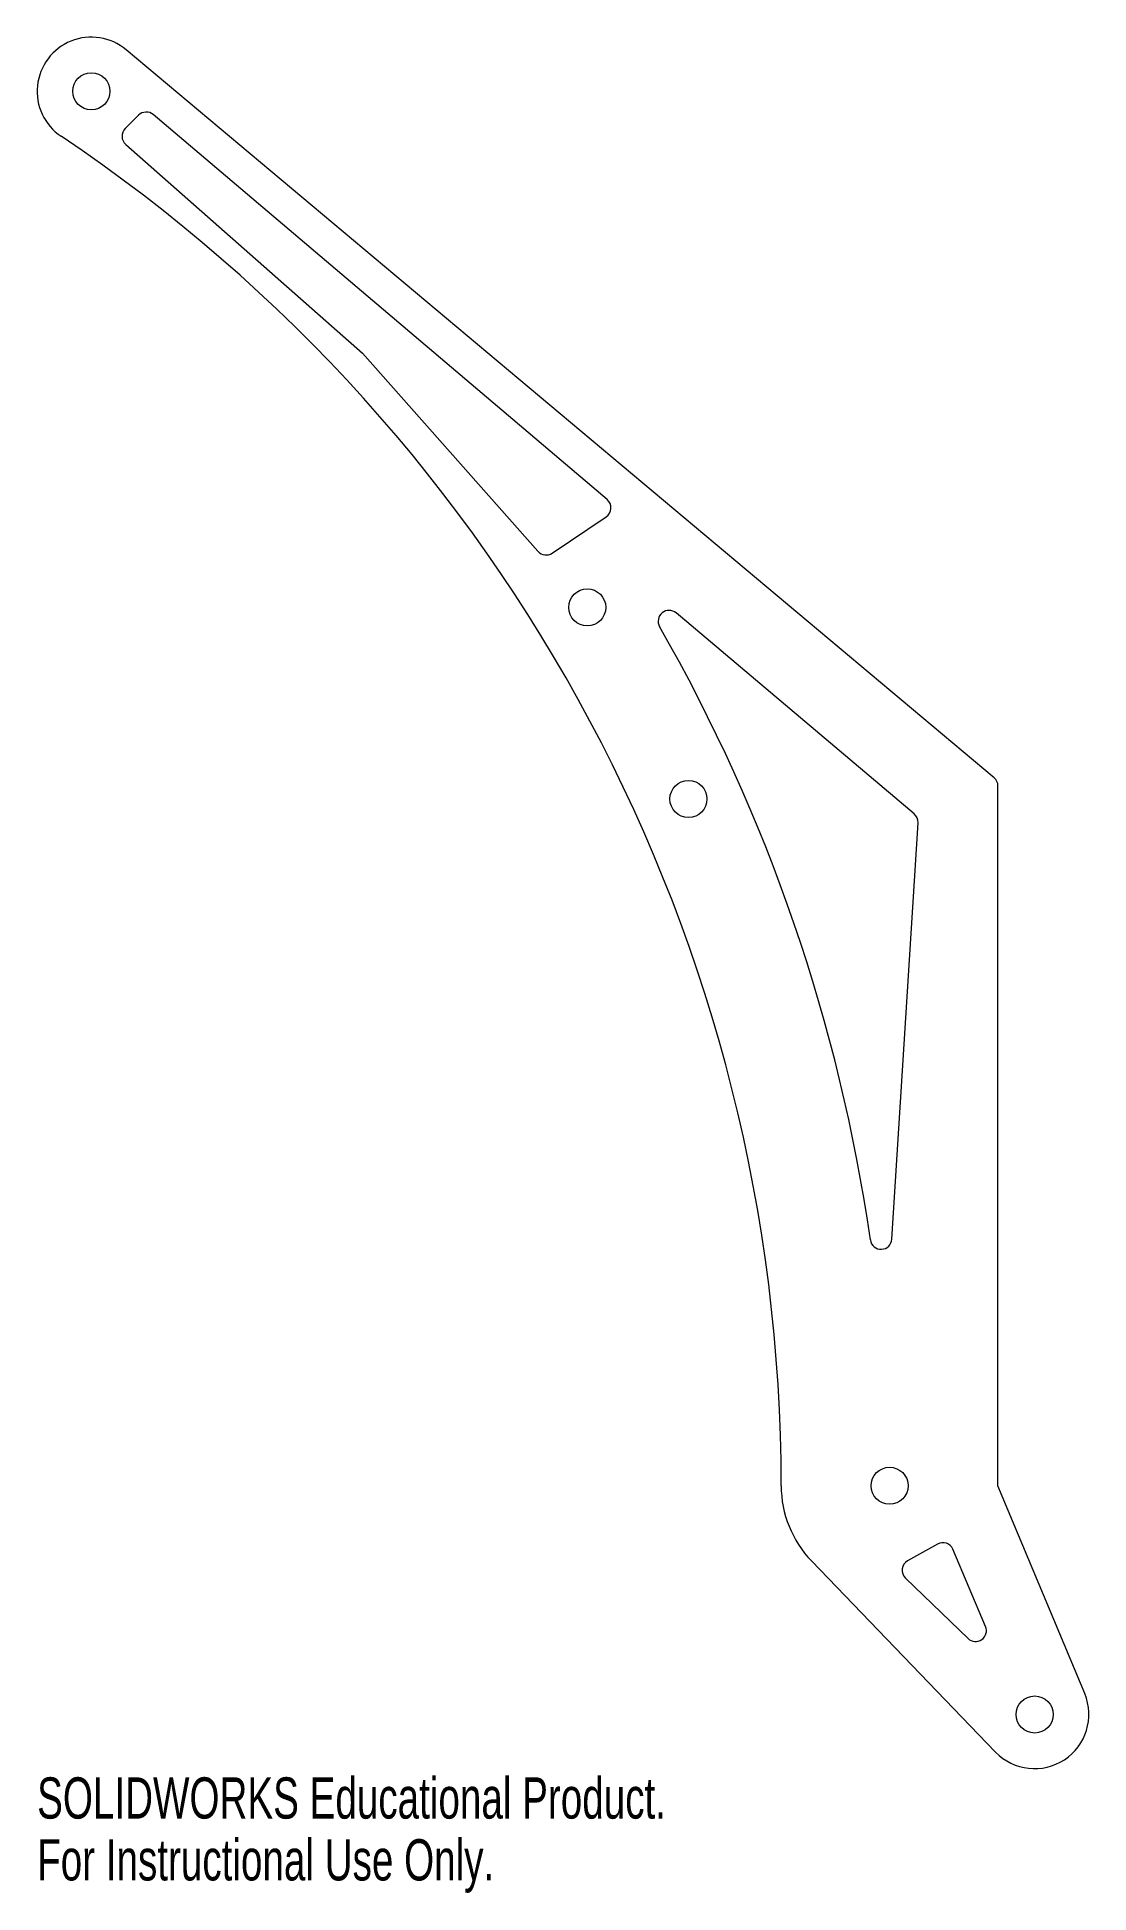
# Model space of a CAD drawing. Header units: inches. Extents: x -3.93 to 0.92, y -1.88 to 6.69.
import ezdxf

# ---------------------------------------------------------------- set-up
doc = ezdxf.new("R2010")
doc.units = ezdxf.units.IN
doc.header["$MEASUREMENT"] = 0
doc.styles.add('SLDTEXTSTYLE0', font='TXT', dxfattribs={"width": 0.7})

msp = doc.modelspace()

# ---------------------------------------------------------------- linework, layer by layer
at = {"color": 7, "linetype": 'Continuous', "lineweight": 15}
for p, q in [((0.4821, 3.2678), (-3.5217, 6.6274)), ((-3.4645, 6.3253), (-3.5262, 6.2639)), ((-1.303, 4.5515), (-3.3969, 6.328)), ((-3.524, 6.1909), (-2.4308, 5.2268)), ((-2.4308, 5.2268), (-1.6221, 4.3128)), ((-1.5567, 4.3044), (-1.3075, 4.4719)), ((0.1135, 3.1011), (-0.9852, 4.0284)), ((0.5, 0), (0.5, 3.2295)), ((0.0107, 1.1384), (0.1312, 3.0598)), ((0.9, -0.9595), (0.5, 0)), ((0.2216, -0.2692), (0.0833, -0.3469)), ((0.4427, -0.6495), (0.2921, -0.2934)), ((-0.3602, -0.3468), (0.4892, -1.2291)), ((0.0731, -0.4265), (0.362, -0.7049))]:
    msp.add_line(p, q, dxfattribs=at)
for centre in [(-3.6824, 6.4359), (-1.3948, 4.0539), (-0.9278, 3.1696), (0, 0), (0.6693, -1.0557)]:
    msp.add_circle(centre, 0.0855, dxfattribs=at)
for centre, radius, start, end in [((-3.6824, 6.4359), 0.25, 50, 236.14412), ((-3.4292, 6.2899), 0.05, 49.68788, 134.87156), ((-3.4909, 6.2284), 0.05, 134.87156, 228.58971), ((-8, 0), 7.5, 0, 56.14412), ((-1.3354, 4.5134), 0.05, 303.89494, 49.68788), ((-1.5846, 4.3459), 0.05, 221.50403, 303.89494), ((-1.0175, 3.9902), 0.05, 49.83802, 209.74581), ((-8, 0), 7.9922, 8.16025, 29.74581), ((0.45, 3.2295), 0.05, 0, 50), ((0.0813, 3.0629), 0.05, 356.41211, 49.83802), ((-0.0392, 1.1415), 0.05, 188.16025, 356.41211), ((0, 0), 0.5, 180, 223.90933), ((0.2461, -0.3128), 0.05, 22.92525, 119.32499), ((0.1078, -0.3905), 0.05, 119.32499, 226.05022), ((0.3967, -0.6689), 0.05, 226.05022, 22.92525), ((0.6693, -1.0557), 0.25, 223.90933, 22.63102)]:
    msp.add_arc(centre, radius, start, end, dxfattribs=at)

# ---------------------------------------------------------------- texts
at = {"color": 7, "linetype": 'Continuous', "char_height": 0.1903, "attachment_point": 1, "style": 'SLDTEXTSTYLE0'}
for s, insert in [('SOLIDWORKS Educational Product.', (-3.9324, -1.3459)), ('For Instructional Use Only.', (-3.9324, -1.6313))]:
    msp.add_mtext(s, dxfattribs=dict(at, insert=insert))

doc.saveas('drawing.dxf')
